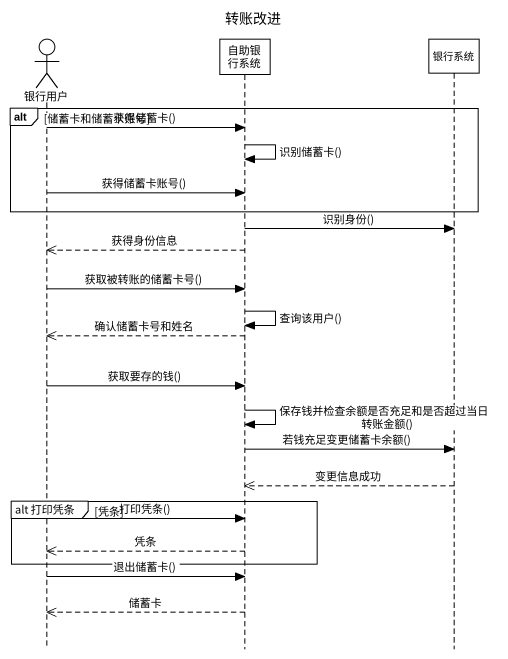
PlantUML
@startuml
title 转账改进
hide footbox
actor 银行用户
participant 自助银行系统
participant 银行系统

alt 储蓄卡和储蓄卡账号
  银行用户 -> 自助银行系统 : 获得储蓄卡()
  自助银行系统 -> 自助银行系统 : 识别储蓄卡()
  银行用户 -> 自助银行系统 : 获得储蓄卡账号()
end
自助银行系统 -> 银行系统 : 识别身份()
自助银行系统 -->> 银行用户 : 获得身份信息
银行用户 -> 自助银行系统 : 获取被转账的储蓄卡号()
自助银行系统 -> 自助银行系统 : 查询该用户()
自助银行系统 -->> 银行用户 : 确认储蓄卡号和姓名
银行用户 -> 自助银行系统 : 获取要存的钱()
自助银行系统 -> 自助银行系统 : 保存钱并检查余额是否充足和是否超过当日转账金额()
自助银行系统 -> 银行系统 : 若钱充足变更储蓄卡余额()
银行系统 -->> 自助银行系统 : 变更信息成功
group alt 打印凭条 [凭条]
  银行用户 -> 自助银行系统 : 打印凭条()
  自助银行系统 -->> 银行用户 : 凭条
end
银行用户 -> 自助银行系统 : 退出储蓄卡()
自助银行系统 -->> 银行用户 : 储蓄卡
@enduml
